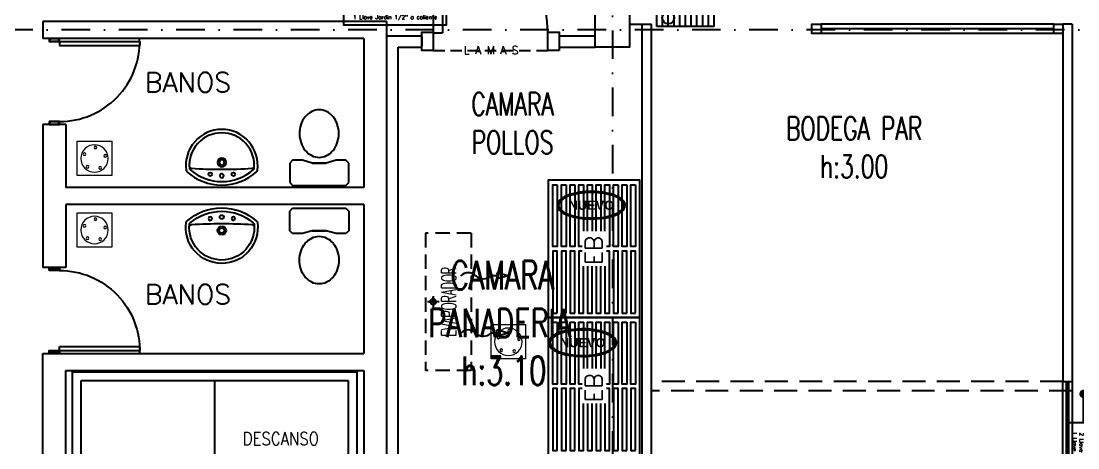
# Model space of a CAD drawing. Header units: millimetres. Extents: x 340 to 1003762, y 22 to 362022.
# Drawn here: x 599061 to 608282, y 295408 to 299134 of the extents above; entities that cross this region are included whole.
import ezdxf
from ezdxf.enums import TextEntityAlignment as Align

# ---------------------------------------------------------------- set-up
doc = ezdxf.new("R2010")
doc.units = ezdxf.units.MM
for name, pattern in [('LSBB_P_002 - PLANTA 1° NIVEL SALA DE VENTAS$0$000_ALTILLO PROPUESTA$0$HIDDEN', [0.375, 0.25, -0.125]), ('LSBB_P_002 - PLANTA 1° NIVEL SALA DE VENTAS$0$CONTINUOS', [0]), ('LSBB_P_002 - PLANTA 1° NIVEL SALA DE VENTAS$0$DASHDOT2', [0.5, 0.25, -0.125, 0, -0.125]), ('LSBB_P_002 - PLANTA 1° NIVEL SALA DE VENTAS$0$DASHED', [0.75, 0.5, -0.25]), ('LSBB_P_002 - PLANTA 1° NIVEL SALA DE VENTAS$0$HIDDEN', [0.375, 0.25, -0.125]), ('LSBB_P_002 - PLANTA 1° NIVEL SALA DE VENTAS$0$HIDDEN2', [0.1875, 0.125, -0.0625])]:
    doc.linetypes.add(name, pattern=pattern)
for name, color, linetype in [('A-DEMOLICION SV', 40, 'Continuous'), ('LSBB_P_002 - PLANTA 1° NIVEL SALA DE VENTAS$0$A-ACTIVOS NUEVOS', 20, 'Continuous'), ('LSBB_P_002 - PLANTA 1° NIVEL SALA DE VENTAS$0$A-DEMOLICIONES', 30, 'LSBB_P_002 - PLANTA 1° NIVEL SALA DE VENTAS$0$DASHED'), ('LSBB_P_002 - PLANTA 1° NIVEL SALA DE VENTAS$0$A-Equipamiento acero inox', 8, 'Continuous'), ('LSBB_P_002 - PLANTA 1° NIVEL SALA DE VENTAS$0$A-EVAPORADOR', 8, 'Continuous'), ('LSBB_P_002 - PLANTA 1° NIVEL SALA DE VENTAS$0$A-MOBILIARIO', 8, 'Continuous'), ('LSBB_P_002 - PLANTA 1° NIVEL SALA DE VENTAS$0$A-PANEL CAMARA NUEVO', 10, 'LSBB_P_002 - PLANTA 1° NIVEL SALA DE VENTAS$0$CONTINUOS'), ('LSBB_P_002 - PLANTA 1° NIVEL SALA DE VENTAS$0$A-PILETAS NUEVAS', 8, 'Continuous'), ('LSBB_P_002 - PLANTA 1° NIVEL SALA DE VENTAS$0$A-SE CONSTRUYE RELLENO', 10, 'LSBB_P_002 - PLANTA 1° NIVEL SALA DE VENTAS$0$CONTINUOS'), ('LSBB_P_002 - PLANTA 1° NIVEL SALA DE VENTAS$0$A-Textos', 2, 'Continuous'), ('LSBB_P_002 - PLANTA 1° NIVEL SALA DE VENTAS$0$ARTEFACTOS', 8, 'Continuous'), ('LSBB_P_002 - PLANTA 1° NIVEL SALA DE VENTAS$0$CANALETA-DESAGUE', 4, 'Continuous'), ('LSBB_P_002 - PLANTA 1° NIVEL SALA DE VENTAS$0$DJAMB', 8, 'Continuous'), ('LSBB_P_002 - PLANTA 1° NIVEL SALA DE VENTAS$0$E-TABIQUE-CAMARA', 1, 'Continuous'), ('LSBB_P_002 - PLANTA 1° NIVEL SALA DE VENTAS$0$EJES', 8, 'LSBB_P_002 - PLANTA 1° NIVEL SALA DE VENTAS$0$DASHDOT2'), ('LSBB_P_002 - PLANTA 1° NIVEL SALA DE VENTAS$0$ESCALERAS', 8, 'Continuous'), ('LSBB_P_002 - PLANTA 1° NIVEL SALA DE VENTAS$0$ESTRUCTURA', 5, 'Continuous'), ('LSBB_P_002 - PLANTA 1° NIVEL SALA DE VENTAS$0$L-PILETAS EXISTENTES', 8, 'Continuous'), ('LSBB_P_002 - PLANTA 1° NIVEL SALA DE VENTAS$0$LETRERO', 2, 'Continuous'), ('LSBB_P_002 - PLANTA 1° NIVEL SALA DE VENTAS$0$LLAVES ECOLAB', 90, 'Continuous'), ('LSBB_P_002 - PLANTA 1° NIVEL SALA DE VENTAS$0$MUROS', 5, 'Continuous'), ('LSBB_P_002 - PLANTA 1° NIVEL SALA DE VENTAS$0$PUERTAS', 2, 'Continuous'), ('LSBB_P_002 - PLANTA 1° NIVEL SALA DE VENTAS$0$TABIQUE MALLA ACMA', 6, 'Continuous'), ('LSBB_P_002 - PLANTA 1° NIVEL SALA DE VENTAS$0$TEXTOS RECINTO', 7, 'Continuous')]:
    doc.layers.add(name, color=color, linetype=linetype)
doc.styles.add('LSBB_P_002 - PLANTA 1° NIVEL SALA DE VENTAS$0$ARIAL', font='')
doc.styles.add('LSBB_P_002 - PLANTA 1° NIVEL SALA DE VENTAS$0$ELEV', font='romans', dxfattribs={"bigfont": 'SPEC-SL.SHX'})
doc.styles.add('LSBB_P_002 - PLANTA 1° NIVEL SALA DE VENTAS$0$ROMANS', font='romans')
doc.styles.add('LSBB_P_002 - PLANTA 1° NIVEL SALA DE VENTAS$0$ROMANS20', font='ROMANS8.SHX', dxfattribs={"width": 0.9, "height": 2})
doc.styles.get('LSBB_P_002 - PLANTA 1° NIVEL SALA DE VENTAS$0$ARIAL').set_extended_font_data('Arial', bold=True)

# ---------------------------------------------------------------- blocks, each defined once
blk = doc.blocks.new('LSBB_P_002 - PLANTA 1° NIVEL SALA DE VENTAS$0$DR1H902')
at = {"color": 0}
for p, q in [((-0.5, 0), (-0.5, 1)), ((-0.5, 1), (-0.45, 1)), ((-0.45, 0), (-0.45, 1)), ((-0.5, 0), (-0.45, 0))]:
    blk.add_line(p, q, dxfattribs=at)
blk.add_arc((-0.5, 0), 1, 0, 91.707, dxfattribs=at)
blk = doc.blocks.new('LSBB_P_002 - PLANTA 1° NIVEL SALA DE VENTAS$0$JAMB')
at = {"color": 0}
for points in [[(-0.5, -0.5), (0.5, -0.5), (0.5, 0.5), (-0.5, 0.5)], [(-0.375, -0.4375), (0.375, -0.4375), (0.375, 0.4375), (-0.375, 0.4375)]]:
    blk.add_lwpolyline(points, close=True, dxfattribs=at)
blk = doc.blocks.new('LSBB_P_002 - PLANTA 1° NIVEL SALA DE VENTAS$0$LV1')
at = {"layer": 'LSBB_P_002 - PLANTA 1° NIVEL SALA DE VENTAS$0$ARTEFACTOS'}
for centre in [(0.123, 0.1), (0.123, -0.1)]:
    blk.add_circle(centre, 0.016, dxfattribs=at)
for centre, radius, start, end in [((0.481, 0), 0.451, 138.089234, 180), ((0.161, 0.287228), 0.021, 97.928142, 138.089234), ((0.201, 0), 0.311, 0, 97.928142), ((0.1755, 0.259751), 0.02, 95.606808, 139.627154), ((0.201, 0), 0.281, 0, 95.606808), ((0.194795, 0.260926), 0.02, 91.362315, 176.139021), ((0.481, 0), 0.421, 139.627154, 180), ((4.061, 0), 3.895, 176.139021, 180), ((0.481, 0), 0.451, 180, 221.910766), ((0.481, 0), 0.421, 180, 220.372846), ((0.11, 0), 0.0175, 0, 180), ((0.11, 0), 0.0175, 180, 0), ((0.201, 0), 0.311, 262.071858, 0), ((4.061, 0), 3.895, 180, 183.860979), ((0.201, 0), 0.281, 264.393192, 0), ((0.226, 0), 0.0375, 0, 180), ((0.226, 0), 0.0375, 180, 0), ((0.226, 0), 0.023, 0, 180), ((0.226, 0), 0.023, 180, 0), ((0.1755, -0.259752), 0.02, 220.372846, 264.393192), ((0.194795, -0.260927), 0.02, 183.860979, 268.637685), ((0.161, -0.287228), 0.021, 221.910766, 262.071858)]:
    blk.add_arc(centre, radius, start, end, dxfattribs=at)
blk = doc.blocks.new('LSBB_P_002 - PLANTA 1° NIVEL SALA DE VENTAS$0$LV')
at = {"xscale": 0.7, "yscale": 0.7, "zscale": 0.7, "rotation": 90}
blk.add_blockref('LSBB_P_002 - PLANTA 1° NIVEL SALA DE VENTAS$0$LV1', (0, 0.0583), dxfattribs=at)
blk = doc.blocks.new('LSBB_P_002 - PLANTA 1° NIVEL SALA DE VENTAS$0$WC')
at = {"layer": 'LSBB_P_002 - PLANTA 1° NIVEL SALA DE VENTAS$0$ARTEFACTOS'}
for p, q in [((0.049, 0.2572), (0.0245, 0.2328)), ((0.0245, 0.2328), (0.0245, -0.2328)), ((0.2205, 0.2572), (0.049, 0.2572)), ((0.245, 0.2328), (0.2205, 0.2572)), ((0.245, 0.147), (0.245, 0.2328)), ((0.2205, 0.0612), (0.245, 0.147)), ((0.2205, 0.0612), (0.2205, -0.0613)), ((0.2205, -0.0613), (0.2205, 0.0612)), ((0.245, -0.147), (0.2205, -0.0613)), ((0.245, -0.2328), (0.245, -0.147)), ((0.0245, -0.2328), (0.049, -0.2573)), ((0.049, -0.2573), (0.2205, -0.2573)), ((0.2205, -0.2573), (0.245, -0.2328))]:
    blk.add_line(p, q, dxfattribs=at)
blk.add_lwpolyline([(0.686, 0, 0.117036), (0.6708, 0.0639, 0.104338), (0.625, 0.1213, 0.09029), (0.5527, 0.1616, 0.09898), (0.4778, 0.1715, 0.08237), (0.3963, 0.158, 0.09029), (0.3305, 0.1213, 0.104338), (0.2847, 0.0639, 0.117036), (0.2695, 0, 0.117036), (0.2847, -0.0639, 0.104338), (0.3305, -0.1213, 0.09029), (0.3963, -0.158, 0.08237), (0.4778, -0.1715, 0.08237), (0.5592, -0.158, 0.09029), (0.625, -0.1213, 0.104338), (0.6708, -0.0639, 0.117036)], format="xyb", close=True, dxfattribs=at)
blk = doc.blocks.new('LSBB_P_002 - PLANTA 1° NIVEL SALA DE VENTAS$0$A$C0C1D28A6')
at = {"color": 8}
blk.add_circle((0.4, 0.075), 0.0524, dxfattribs=at)
at = {"layer": 'LSBB_P_002 - PLANTA 1° NIVEL SALA DE VENTAS$0$CANALETA-DESAGUE', "color": 8}
for p, q in [((0, 0.15), (0.5, 0.15)), ((0, 0.15), (0, 0)), ((0.05, 0.15), (0.05, 0)), ((0.1, 0.15), (0.1, 0)), ((0.15, 0.15), (0.15, 0)), ((0.2, 0.15), (0.2, 0)), ((0.25, 0.15), (0.25, 0)), ((0.3, 0.15), (0.3, 0)), ((0.35, 0.15), (0.35, 0)), ((0.4, 0.15), (0.4, 0)), ((0.45, 0.15), (0.45, 0)), ((0.5, 0.15), (0.5, 0)), ((0, 0), (0.5, 0))]:
    blk.add_line(p, q, dxfattribs=at)
blk = doc.blocks.new('LSBB_P_002 - PLANTA 1° NIVEL SALA DE VENTAS$0$A$C112258A6')
at = {"layer": 'LSBB_P_002 - PLANTA 1° NIVEL SALA DE VENTAS$0$A-Equipamiento acero inox'}
for points in [[(0, 0.8), (1.2, 0.8), (1.2, 0), (0, 0), (0, 0.8)], [(0.4492, 0.4937), (0.04, 0.4937), (0.04, 0.5337), (0.58, 0.5337), (0.58, 0.5071)], [(0.7557, 0.4937), (1.16, 0.4937), (1.16, 0.5337), (0.62, 0.5337), (0.62, 0.5071)], [(0.4492, 0.4179), (0.04, 0.4179), (0.04, 0.4579), (0.4492, 0.4579)], [(0.4492, 0.3421), (0.04, 0.3421), (0.04, 0.3821), (0.4492, 0.3821)], [(0.7557, 0.4179), (1.16, 0.4179), (1.16, 0.4579), (0.7557, 0.4579)], [(0.7557, 0.3421), (1.16, 0.3421), (1.16, 0.3821), (0.7557, 0.3821)], [(0.58, 0.2951), (0.58, 0.2663), (0.04, 0.2663), (0.04, 0.3063), (0.4492, 0.3063)], [(0.62, 0.2951), (0.62, 0.2663), (1.16, 0.2663), (1.16, 0.3063), (0.7557, 0.3063)]]:
    blk.add_lwpolyline(points, dxfattribs=at)
for points in [[(0.04, 0.7611), (0.58, 0.7611), (0.58, 0.7211), (0.04, 0.7211)], [(1.16, 0.7611), (0.62, 0.7611), (0.62, 0.7211), (1.16, 0.7211)], [(0.04, 0.6853), (0.58, 0.6853), (0.58, 0.6453), (0.04, 0.6453)], [(1.16, 0.6853), (0.62, 0.6853), (0.62, 0.6453), (1.16, 0.6453)], [(0.04, 0.6095), (0.58, 0.6095), (0.58, 0.5695), (0.04, 0.5695)], [(1.16, 0.6095), (0.62, 0.6095), (0.62, 0.5695), (1.16, 0.5695)], [(0.04, 0.2305), (0.58, 0.2305), (0.58, 0.1905), (0.04, 0.1905)], [(1.16, 0.2305), (0.62, 0.2305), (0.62, 0.1905), (1.16, 0.1905)], [(0.04, 0.1547), (0.58, 0.1547), (0.58, 0.1147), (0.04, 0.1147)], [(1.16, 0.1547), (0.62, 0.1547), (0.62, 0.1147), (1.16, 0.1147)], [(0.04, 0.0789), (0.58, 0.0789), (0.58, 0.0389), (0.04, 0.0389)], [(1.16, 0.0789), (0.62, 0.0789), (0.62, 0.0389), (1.16, 0.0389)]]:
    blk.add_lwpolyline(points, close=True, dxfattribs=at)
at = {"layer": 'LSBB_P_002 - PLANTA 1° NIVEL SALA DE VENTAS$0$A-Equipamiento acero inox', "style": 'LSBB_P_002 - PLANTA 1° NIVEL SALA DE VENTAS$0$ROMANS'}
blk.add_text('EB ', height=0.15, dxfattribs=at).set_placement((0.4576, 0.3213))
blk = doc.blocks.new('LSBB_P_002 - PLANTA 1° NIVEL SALA DE VENTAS$0$A$C529333AF')
at = {"layer": 'LSBB_P_002 - PLANTA 1° NIVEL SALA DE VENTAS$0$A-ACTIVOS NUEVOS', "extrusion": (0, 0, -1)}
blk.add_ellipse((0, 0), major_axis=(0.2855, 0), ratio=0.388575, dxfattribs=at)
at = {"layer": 'LSBB_P_002 - PLANTA 1° NIVEL SALA DE VENTAS$0$A-ACTIVOS NUEVOS'}
blk.add_open_spline([(0.2955, 0), (0.2955, -0.021), (0.2828, -0.0409), (0.2407, -0.0737), (0.2108, -0.0875), (0.0693, -0.1291), (-0.0893, -0.1272), (-0.2453, -0.0748), (-0.2842, -0.048), (-0.3027, 0.019), (-0.2777, 0.0523), (-0.188, 0.0987), (-0.1218, 0.1143), (0.0524, 0.1263), (0.163, 0.1102), (0.2698, 0.0572), (0.2955, 0.0303), (0.2955, 0)], degree=3, knots=[0, 0, 0, 0, 0.461791, 0.461791, 0.923583, 0.923583, 2.283227, 2.283227, 3.034626, 3.034626, 3.786024, 3.786024, 4.537423, 4.537423, 5.618495, 5.618495, 6.283185, 6.283185, 6.283185, 6.283185], dxfattribs=at)
at = {"layer": 'LSBB_P_002 - PLANTA 1° NIVEL SALA DE VENTAS$0$A-ACTIVOS NUEVOS', "insert": (0, 0), "char_height": 0.08, "attachment_point": 5, "style": 'LSBB_P_002 - PLANTA 1° NIVEL SALA DE VENTAS$0$ARIAL'}
blk.add_mtext_dynamic_manual_height_columns('NUEVO', width=0.536552, gutter_width=0.7, heights=[0], dxfattribs=at)
blk = doc.blocks.new('LSBB_P_002 - PLANTA 1° NIVEL SALA DE VENTAS$0$EVC5-302-22')
at = {"linetype": 'LSBB_P_002 - PLANTA 1° NIVEL SALA DE VENTAS$0$HIDDEN', "ltscale": 0.5}
for p, q in [((2.3, -0.1), (1.1, -0.1)), ((1.1, -0.5), (1.1, -0.1)), ((2.3, -0.5), (2.3, -0.1)), ((2.3, -0.5), (1.1, -0.5))]:
    blk.add_line(p, q, dxfattribs=at)
for p, q in [((1.75, -0.1688), (1.65, -0.1688)), ((1.7, -0.2188), (1.7, -0.1188)), ((1.7, -0.1688), (1.74, -0.1688)), ((1.4001, -0.7226), (1.4537, -0.7226)), ((1.4269, -0.8226), (1.4001, -0.7226)), ((1.4269, -0.7226), (1.4269, -0.6726)), ((1.4269, -0.8226), (1.4537, -0.7226)), ((1.9537, -0.7226), (1.9001, -0.7226)), ((1.9269, -0.8226), (1.9001, -0.7226)), ((1.9269, -0.7226), (1.9269, -0.6726)), ((1.9269, -0.8226), (1.9537, -0.7226))]:
    blk.add_line(p, q)
blk.add_circle((1.7, -0.1688), 0.025)
for centre, start, end in [((1.3584, -0.4738), 315.9581, 44.0419), ((1.8584, -0.4738), 315.9581, 44.0419), ((1.4954, -0.6063), 135.9581, 224.0419), ((1.9954, -0.6063), 135.9581, 224.0419)]:
    blk.add_arc(centre, 0.0953, start, end)
at = {"style": 'LSBB_P_002 - PLANTA 1° NIVEL SALA DE VENTAS$0$ROMANS20', "width": 0.55}
blk.add_text('EVAPORADOR', height=0.128, dxfattribs=at).set_placement((1.7009, -0.3034), align=Align.MIDDLE)
blk = doc.blocks.new('LSBB_P_002 - PLANTA 1° NIVEL SALA DE VENTAS$0$LLAVE ECOLAB')
at = {"layer": 'LSBB_P_002 - PLANTA 1° NIVEL SALA DE VENTAS$0$LLAVES ECOLAB', "color": 8}
blk.add_lwpolyline([(-1.5014, 0.5435), (-1.5014, 1.4369), (-1.2086, 1.4369), (-1.2086, 0.5435)], close=True, dxfattribs=at)
for points in [[(-1.355, 0.5435), (-1.355, 0.2948)], [(-1.355, 0.5107), (-1.355, 0.2948)]]:
    blk.add_lwpolyline(points, dxfattribs=at)
at = {"layer": 'LSBB_P_002 - PLANTA 1° NIVEL SALA DE VENTAS$0$LLAVES ECOLAB', "color": 8, "const_width": 0.035}
blk.add_lwpolyline([(-1.375, 0.2948, 1), (-1.335, 0.2948, 1)], format="xyb", close=True, dxfattribs=at)
blk.add_lwpolyline([(-1.375, 0.2948, 1), (-1.335, 0.2948, 1)], format="xyb", close=True, dxfattribs=at)
at = {"layer": 'LSBB_P_002 - PLANTA 1° NIVEL SALA DE VENTAS$0$A-MOBILIARIO', "ltscale": 0.25, "insert": (-1.3522, 0.9916), "char_height": 0.06, "width": 1.146377, "attachment_point": 5, "rotation": 90, "style": 'LSBB_P_002 - PLANTA 1° NIVEL SALA DE VENTAS$0$ROMANS'}
blk.add_mtext('\\A1;ECOLAB\\P{\\H0.58333x;2 Llave Jardin 1/2" agua fria\\P1 Llave Jardin 1/2" a caliente}', dxfattribs=at)
blk = doc.blocks.new('LSBB_P_002 - PLANTA 1° NIVEL SALA DE VENTAS$0$A$C69995B83')
at = {"linetype": 'Continuous', "lineweight": 20}
for p, q in [((0, 0), (-0.3, 0)), ((-0.3, 0), (-0.3, -0.3)), ((0, -0.3), (0, 0)), ((-0.3, -0.3), (0, -0.3))]:
    blk.add_line(p, q, dxfattribs=at)
at = {"linetype": 'Continuous', "lineweight": 20, "const_width": 0.00333}
blk.add_lwpolyline([(-0.3, -0.3), (-0.3, 0), (0, 0), (0, -0.3)], close=True, dxfattribs=at)
at = {"linetype": 'Continuous', "lineweight": 20}
for centre, radius in [((-0.15, -0.15), 0.1199), ((-0.1863, -0.062), 0.0117), ((-0.0775, -0.0883), 0.0117), ((-0.2449, -0.1573), 0.0117), ((-0.2449, -0.1573), 0.0117), ((-0.1724, -0.2425), 0.0117), ((-0.0689, -0.1999), 0.0117)]:
    blk.add_circle(centre, radius, dxfattribs=at)
blk = doc.blocks.new('LSBB_P_002 - PLANTA 1° NIVEL SALA DE VENTAS$0$DEMOL')
at = {"layer": 'LSBB_P_002 - PLANTA 1° NIVEL SALA DE VENTAS$0$A-DEMOLICIONES', "linetype": 'LSBB_P_002 - PLANTA 1° NIVEL SALA DE VENTAS$0$000_ALTILLO PROPUESTA$0$HIDDEN', "ltscale": 0.8}
for p, q in [((1031.3707, 310.0956), (1027.7795, 310.0956)), ((1031.4507, 310.0156), (1027.7795, 310.0156))]:
    blk.add_line(p, q, dxfattribs=at)
at = {"layer": 'LSBB_P_002 - PLANTA 1° NIVEL SALA DE VENTAS$0$A-DEMOLICIONES', "linetype": 'LSBB_P_002 - PLANTA 1° NIVEL SALA DE VENTAS$0$000_ALTILLO PROPUESTA$0$HIDDEN', "ltscale": 0.8, "style": 'LSBB_P_002 - PLANTA 1° NIVEL SALA DE VENTAS$0$ROMANS', "width": 0.7}
for s, p in [('CAMARA', (1026.0287, 310.8985, 0)), ('PANADERIA', (1025.8328, 310.4818, 0)), ('h:3.10', (1026.1203, 310.0651, 0))]:
    blk.add_text(s, height=0.25, dxfattribs=at).set_placement(p)
blk = doc.blocks.new('LSBB_P_002 - PLANTA 1° NIVEL SALA DE VENTAS', base_point=(223.5696, 14.2202))
at = {"layer": 'LSBB_P_002 - PLANTA 1° NIVEL SALA DE VENTAS$0$A-PANEL CAMARA NUEVO'}
blk.add_lwpolyline([(831.3707, 310.0956), (831.4507, 310.0956), (831.4507, 308.2156), (831.3707, 308.2156)], close=True, dxfattribs=at)
at = {"layer": 'LSBB_P_002 - PLANTA 1° NIVEL SALA DE VENTAS$0$A-SE CONSTRUYE RELLENO', "const_width": 0.04}
blk.add_lwpolyline([(831.4107, 308.2156), (831.4107, 310.0956)], dxfattribs=at)
at = {"layer": 'LSBB_P_002 - PLANTA 1° NIVEL SALA DE VENTAS$0$E-TABIQUE-CAMARA'}
for p, q in [((827.5895, 313.2156), (827.7795, 313.2156)), ((827.6995, 308.2156), (827.6995, 313.2156)), ((827.7795, 308.2156), (827.7795, 313.2156)), ((825.4695, 313.1156), (825.7761, 313.1156)), ((826.9761, 313.1156), (827.2895, 313.1156)), ((826.9761, 313.1156), (827.2895, 313.1156)), ((825.5695, 313.0156), (825.7761, 313.0156)), ((825.5695, 305.2156), (825.5695, 313.0156)), ((825.5695, 313.0156), (825.7761, 313.0156)), ((825.5695, 305.1156), (825.5695, 313.0156)), ((826.9761, 313.0156), (827.2895, 313.0156)), ((826.9761, 313.0156), (827.1895, 313.0156))]:
    blk.add_line(p, q, dxfattribs=at)
at = {"layer": 'LSBB_P_002 - PLANTA 1° NIVEL SALA DE VENTAS$0$E-TABIQUE-CAMARA', "ltscale": 2}
for p, q in [((825.7761, 313.1056), (825.7761, 313.0256)), ((826.9761, 313.1056), (826.9761, 313.0256))]:
    blk.add_line(p, q, dxfattribs=at)
at = {"layer": 'LSBB_P_002 - PLANTA 1° NIVEL SALA DE VENTAS$0$E-TABIQUE-CAMARA'}
for points in [[(831.4507, 313.2156), (831.4507, 310.0156), (831.3707, 310.0156)], [(831.4507, 313.2156), (831.3707, 313.2156), (831.3707, 310.0956)]]:
    blk.add_lwpolyline(points, dxfattribs=at)
at = {"layer": 'LSBB_P_002 - PLANTA 1° NIVEL SALA DE VENTAS$0$EJES'}
for p, q in [((827.4395, 330.1656), (827.4395, 242.5191)), ((877.8938, 313.1656), (769.0572, 313.1656))]:
    blk.add_line(p, q, dxfattribs=at)
at = {"layer": 'LSBB_P_002 - PLANTA 1° NIVEL SALA DE VENTAS$0$ESCALERAS'}
for p, q in [((822.7295, 306.6506), (822.7295, 310.1806)), ((822.7295, 310.1806), (825.2095, 310.1806)), ((822.7295, 306.6506), (822.7295, 310.1806)), ((822.7295, 310.1806), (825.2095, 310.1806)), ((822.8045, 310.1056), (825.1345, 310.1056)), ((822.8045, 306.6506), (822.8045, 310.1056)), ((822.8045, 310.1056), (825.1345, 310.1056)), ((822.8045, 306.6506), (822.8045, 310.1056)), ((823.9695, 309.0256), (823.9695, 310.1056)), ((823.9695, 309.0256), (823.9695, 310.1056)), ((825.1345, 310.1056), (825.1345, 307.7976)), ((825.1345, 310.1056), (825.1345, 307.7976)), ((825.2095, 310.1806), (825.2095, 307.7459)), ((825.2095, 310.1806), (825.2095, 307.7459))]:
    blk.add_line(p, q, dxfattribs=at)
at = {"layer": 'LSBB_P_002 - PLANTA 1° NIVEL SALA DE VENTAS$0$ESTRUCTURA'}
blk.add_lwpolyline([(827.5895, 313.3156), (827.5895, 313.0156), (827.2895, 313.0156), (827.2895, 313.3156)], close=True, dxfattribs=at)
at = {"layer": 'LSBB_P_002 - PLANTA 1° NIVEL SALA DE VENTAS$0$MUROS'}
for p, q in [((825.4695, 313.2406), (822.4695, 313.2406)), ((822.4695, 313.2406), (822.4695, 313.0906)), ((825.4695, 313.2406), (822.4695, 313.2406)), ((822.4695, 313.2406), (822.4695, 313.0906)), ((825.4695, 313.2406), (825.4695, 305.0656)), ((825.4695, 313.2406), (825.4695, 305.0656)), ((825.2695, 313.0906), (822.4695, 313.0906)), ((825.2695, 313.0906), (822.4695, 313.0906)), ((825.2695, 313.0906), (825.2695, 311.7906)), ((825.2695, 313.0906), (825.2695, 311.7906)), ((822.6697, 312.3406), (822.4695, 312.3406)), ((822.4695, 312.3406), (822.4695, 311.0906)), ((822.6697, 312.3406), (822.4695, 312.3406)), ((822.4695, 312.3406), (822.4695, 311.0906)), ((822.6697, 312.3406), (822.6697, 311.7906)), ((822.6697, 312.3406), (822.6697, 311.7906)), ((825.2695, 311.7906), (822.6697, 311.7906)), ((825.2695, 311.7906), (822.6697, 311.7906)), ((825.2695, 311.6406), (822.6695, 311.6406)), ((825.2695, 311.6406), (822.6695, 311.6406)), ((822.6697, 311.6406), (822.6697, 311.0906)), ((822.6697, 311.6406), (822.6697, 311.0906)), ((825.2695, 311.6406), (825.2695, 310.3406)), ((825.2695, 311.6406), (825.2695, 310.3406)), ((822.6697, 311.0906), (822.4695, 311.0906)), ((822.6697, 311.0906), (822.4695, 311.0906)), ((822.4695, 306.6006), (822.4695, 310.3406)), ((822.4695, 310.3406), (825.2695, 310.3406)), ((822.4695, 306.6006), (822.4695, 310.3406)), ((822.4695, 310.3406), (825.2695, 310.3406)), ((822.6695, 306.6006), (822.6695, 310.1906)), ((822.6695, 310.1906), (825.2695, 310.1906)), ((822.6695, 306.6006), (822.6695, 310.1906)), ((822.6695, 310.1906), (825.2695, 310.1906)), ((825.2695, 310.1906), (825.2695, 305.2656)), ((825.2695, 310.1906), (825.2695, 305.2656))]:
    blk.add_line(p, q, dxfattribs=at)
at = {"layer": 'LSBB_P_002 - PLANTA 1° NIVEL SALA DE VENTAS$0$PUERTAS', "color": 8, "ltscale": 2}
for p, q in [((825.8761, 314.1374), (825.8761, 313.1406)), ((825.9561, 314.1374), (825.9561, 313.1406)), ((825.8761, 313.1406), (825.9561, 313.1406))]:
    blk.add_line(p, q, dxfattribs=at)
at = {"layer": 'LSBB_P_002 - PLANTA 1° NIVEL SALA DE VENTAS$0$PUERTAS', "ltscale": 2}
for points in [[(825.8761, 312.9856), (825.7761, 312.9856), (825.7761, 313.1456), (825.8761, 313.1456)], [(826.9761, 312.9856), (826.8761, 312.9856), (826.8761, 313.1456), (826.9761, 313.1456)]]:
    blk.add_lwpolyline(points, close=True, dxfattribs=at)
at = {"layer": 'LSBB_P_002 - PLANTA 1° NIVEL SALA DE VENTAS$0$PUERTAS', "linetype": 'LSBB_P_002 - PLANTA 1° NIVEL SALA DE VENTAS$0$HIDDEN2', "ltscale": 0.8}
blk.add_lwpolyline([(825.8761, 312.9856), (826.8761, 312.9856)], dxfattribs=at)
at = {"layer": 'LSBB_P_002 - PLANTA 1° NIVEL SALA DE VENTAS$0$PUERTAS', "color": 4}
blk.add_arc((825.8761, 313.1406), 1, 0, 85.41143, dxfattribs=at)
at = {"layer": 'LSBB_P_002 - PLANTA 1° NIVEL SALA DE VENTAS$0$TABIQUE MALLA ACMA'}
for points in [[(829.2595, 313.2156), (829.2595, 313.1356), (829.1795, 313.1356), (829.1795, 313.2156)], [(829.2595, 313.2156), (829.2595, 313.1356), (829.1795, 313.1356), (829.1795, 313.2156)], [(831.3707, 313.2156), (831.3707, 313.1356), (831.2907, 313.1356), (831.2907, 313.2156)], [(831.3707, 313.2156), (831.3707, 313.1356), (831.2907, 313.1356), (831.2907, 313.2156)]]:
    blk.add_lwpolyline(points, close=True, dxfattribs=at)
for points in [[(831.2907, 313.2156), (829.2595, 313.2156)], [(831.2907, 313.2156), (829.2595, 313.2156)], [(831.2907, 313.1756), (829.2595, 313.1756)], [(831.2907, 313.1756), (829.2595, 313.1756)], [(831.2907, 313.1356), (829.2595, 313.1356)], [(831.2907, 313.1356), (829.2595, 313.1356)]]:
    blk.add_lwpolyline(points, dxfattribs=at)
at = {"layer": 'LSBB_P_002 - PLANTA 1° NIVEL SALA DE VENTAS$0$A-ACTIVOS NUEVOS'}
for p in [(827.2556, 311.6345), (827.1798, 310.4345)]:
    blk.add_blockref('LSBB_P_002 - PLANTA 1° NIVEL SALA DE VENTAS$0$A$C529333AF', p, dxfattribs=at)
at = {"layer": 'LSBB_P_002 - PLANTA 1° NIVEL SALA DE VENTAS$0$A-DEMOLICIONES'}
blk.add_blockref('LSBB_P_002 - PLANTA 1° NIVEL SALA DE VENTAS$0$DEMOL', (-200, 0), dxfattribs=at)
at = {"layer": 'LSBB_P_002 - PLANTA 1° NIVEL SALA DE VENTAS$0$A-Equipamiento acero inox', "ltscale": 0.25, "xscale": -1, "rotation": 270}
for p in [(826.8799, 310.654), (826.8799, 309.454)]:
    blk.add_blockref('LSBB_P_002 - PLANTA 1° NIVEL SALA DE VENTAS$0$A$C112258A6', p, dxfattribs=at)
at = {"layer": 'LSBB_P_002 - PLANTA 1° NIVEL SALA DE VENTAS$0$A-EVAPORADOR', "rotation": 90}
blk.add_blockref('LSBB_P_002 - PLANTA 1° NIVEL SALA DE VENTAS$0$EVC5-302-22', (825.7076, 309.0921), dxfattribs=at)
at = {"layer": 'LSBB_P_002 - PLANTA 1° NIVEL SALA DE VENTAS$0$A-PILETAS NUEVAS', "xscale": -1, "rotation": 90}
for p in [(822.7703, 311.8933), (822.7703, 311.2687), (826.3816, 310.2929)]:
    blk.add_blockref('LSBB_P_002 - PLANTA 1° NIVEL SALA DE VENTAS$0$A$C69995B83', p, dxfattribs=at)
at = {"layer": 'LSBB_P_002 - PLANTA 1° NIVEL SALA DE VENTAS$0$ARTEFACTOS', "rotation": 90}
blk.add_blockref('LSBB_P_002 - PLANTA 1° NIVEL SALA DE VENTAS$0$WC', (824.8809, 311.7833), dxfattribs=at)
at = {"layer": 'LSBB_P_002 - PLANTA 1° NIVEL SALA DE VENTAS$0$ARTEFACTOS', "xscale": 1.439999999999941, "yscale": 1.439999999999941, "zscale": 1.439999999999941}
blk.add_blockref('LSBB_P_002 - PLANTA 1° NIVEL SALA DE VENTAS$0$LV', (824.0309, 311.6974), dxfattribs=at)
at = {"layer": 'LSBB_P_002 - PLANTA 1° NIVEL SALA DE VENTAS$0$ARTEFACTOS', "xscale": -1.439999999999941, "yscale": 1.439999999999998, "zscale": 1.44, "rotation": 180}
blk.add_blockref('LSBB_P_002 - PLANTA 1° NIVEL SALA DE VENTAS$0$LV', (824.0309, 311.7265), dxfattribs=at)
at = {"layer": 'LSBB_P_002 - PLANTA 1° NIVEL SALA DE VENTAS$0$ARTEFACTOS', "xscale": -1, "rotation": 90}
blk.add_blockref('LSBB_P_002 - PLANTA 1° NIVEL SALA DE VENTAS$0$WC', (824.8809, 311.6333), dxfattribs=at)
at = {"layer": 'LSBB_P_002 - PLANTA 1° NIVEL SALA DE VENTAS$0$DJAMB', "zscale": 1e-05, "rotation": 270}
for p, xscale, yscale in [((822.5696, 313.0781), 0.02499999999997726, 0.09000000000003183), ((822.5696, 313.0781), 0.02500000000003411, 0.08999999999997499), ((822.5696, 312.3531), 0.02499999999997726, 0.09000000000003183), ((822.5696, 312.3531), 0.02500000000003411, 0.08999999999997499), ((822.5696, 311.0781), -0.02499999999997726, 0.09000000000003183), ((822.5696, 311.0781), -0.02500000000003411, 0.08999999999997499), ((822.5696, 310.3531), -0.02499999999997726, 0.09000000000003183), ((822.5696, 310.3531), -0.02500000000003411, 0.08999999999997499)]:
    blk.add_blockref('LSBB_P_002 - PLANTA 1° NIVEL SALA DE VENTAS$0$JAMB', p, dxfattribs=dict(at, xscale=xscale, yscale=yscale))
at = {"layer": 'LSBB_P_002 - PLANTA 1° NIVEL SALA DE VENTAS$0$L-PILETAS EXISTENTES', "rotation": 180}
blk.add_blockref('LSBB_P_002 - PLANTA 1° NIVEL SALA DE VENTAS$0$A$C0C1D28A6', (828.3273, 313.3458), dxfattribs=at)
at = {"layer": 'LSBB_P_002 - PLANTA 1° NIVEL SALA DE VENTAS$0$LLAVES ECOLAB'}
for p, rotation in [((824.5515, 311.9985), 270), ((830.1964, 310.2821), 180)]:
    blk.add_blockref('LSBB_P_002 - PLANTA 1° NIVEL SALA DE VENTAS$0$LLAVE ECOLAB', p, dxfattribs=dict(at, rotation=rotation))
at = {"layer": 'LSBB_P_002 - PLANTA 1° NIVEL SALA DE VENTAS$0$PUERTAS', "yscale": 0.6999999999999886, "zscale": 2.075000000000001, "rotation": 270}
for p, xscale in [((822.6146, 312.7156), 0.6999999999999886), ((822.6146, 312.7156), 0.6999999999999886), ((822.6146, 310.7156), -0.6999999999999886), ((822.6146, 310.7156), -0.6999999999999886)]:
    blk.add_blockref('LSBB_P_002 - PLANTA 1° NIVEL SALA DE VENTAS$0$DR1H902', p, dxfattribs=dict(at, xscale=xscale))
at = {"layer": 'LSBB_P_002 - PLANTA 1° NIVEL SALA DE VENTAS$0$A-Textos', "char_height": 0.2, "width": 3.652653, "attachment_point": 2, "style": 'LSBB_P_002 - PLANTA 1° NIVEL SALA DE VENTAS$0$ROMANS'}
for s, insert in [('{\\W0.7;CAMARA \\PPOLLOS}', (826.5681, 312.6185)), ('{\\W0.7;BODEGA PAR\\Ph:3.00}', (829.5486, 312.4067, 0))]:
    blk.add_mtext(s, dxfattribs=dict(at, insert=insert))
at = {"layer": 'LSBB_P_002 - PLANTA 1° NIVEL SALA DE VENTAS$0$LETRERO', "style": 'LSBB_P_002 - PLANTA 1° NIVEL SALA DE VENTAS$0$ELEV', "width": 0.85}
blk.add_text('DESCANSO', height=0.112, dxfattribs=at).set_placement((824.214, 309.5413))
at = {"layer": 'LSBB_P_002 - PLANTA 1° NIVEL SALA DE VENTAS$0$PUERTAS', "color": 4, "style": 'LSBB_P_002 - PLANTA 1° NIVEL SALA DE VENTAS$0$ROMANS'}
blk.add_text('L A M A S', height=0.0693, dxfattribs=at).set_placement((826.3821, 312.9546, -1.4044), align=Align.CENTER)
at = {"layer": 'LSBB_P_002 - PLANTA 1° NIVEL SALA DE VENTAS$0$TEXTOS RECINTO', "color": 2, "style": 'LSBB_P_002 - PLANTA 1° NIVEL SALA DE VENTAS$0$ROMANS'}
for p in [(823.3605, 312.6236), (823.3605, 312.6236), (823.3605, 310.7715), (823.3605, 310.7715)]:
    blk.add_text('BANOS ', height=0.17, dxfattribs=at).set_placement(p)

msp = doc.modelspace()

# ---------------------------------------------------------------- block references
at = {"layer": 'A-DEMOLICION SV', "xscale": 1000, "yscale": 1000, "zscale": 1000}
msp.add_blockref('LSBB_P_002 - PLANTA 1° NIVEL SALA DE VENTAS', (350.9, 111.5), dxfattribs=at)

doc.saveas('drawing.dxf')
